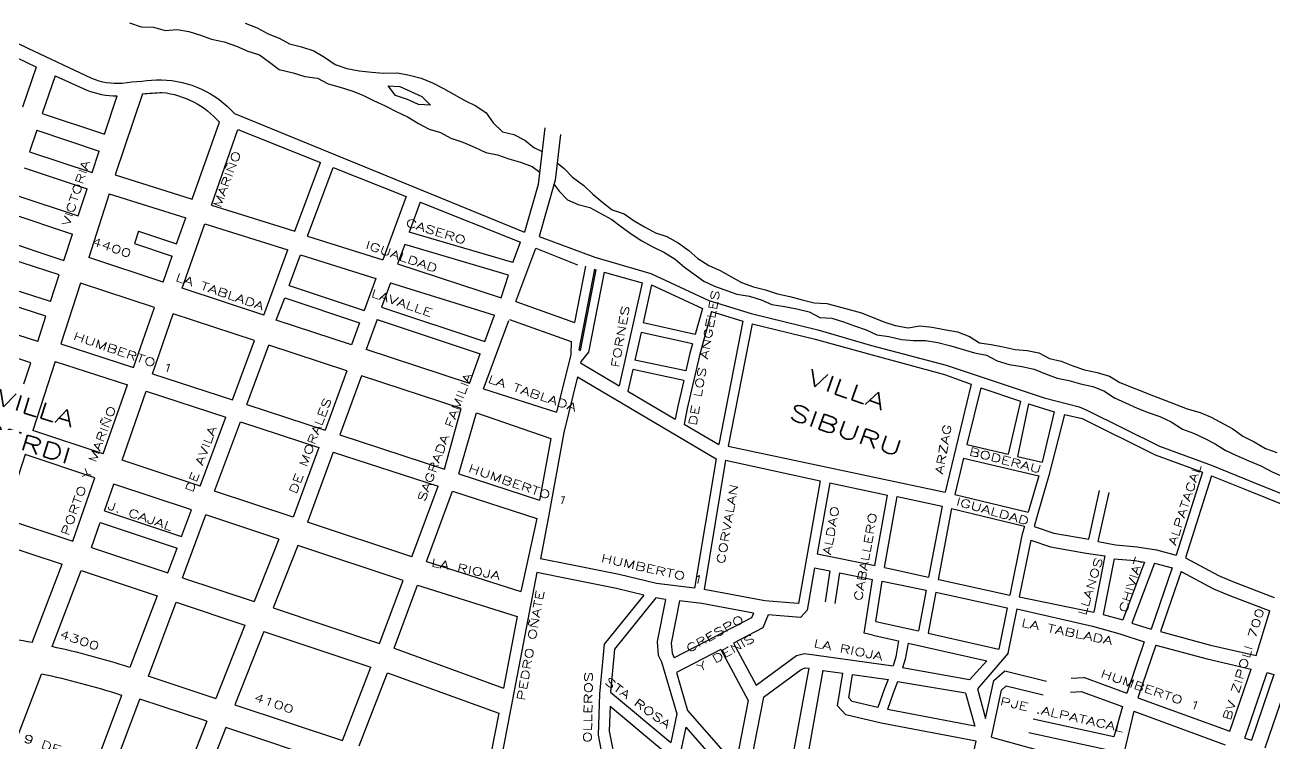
# Model space of a CAD drawing. Header units: millimetres. Extents: x 4374322 to 4409026, y 6503580 to 6534206.
# Drawn here: x 4382101 to 4383662, y 6526390 to 6527287 of the extents above; entities that cross this region are included whole.
import ezdxf

# ---------------------------------------------------------------- set-up
doc = ezdxf.new("R2010")
doc.units = ezdxf.units.MM
for name, color, linetype in [('LINEA CALLE', 252, 'Continuous'), ('NOMBRE BARRIO', 8, 'Continuous'), ('NOMBRE CALLE', 252, 'Continuous'), ('RIO', 252, 'Continuous')]:
    doc.layers.add(name, color=color, linetype=linetype)
doc.styles.add('ROMANS', font='romans')
doc.styles.add('S1', font='ROMANS')

msp = doc.modelspace()

# ---------------------------------------------------------------- linework, layer by layer
at = {"layer": 'LINEA CALLE', "transparency": 33554687}
for p, q in [((4381870.6, 6527372), (4382104.3, 6527258.4)), ((4382114.7, 6527234.7), (4382016.2, 6527282.6)), ((4382114.7, 6527234.7), (4382097.8, 6527184.9)), ((4382138.7, 6527223.8), (4382122.5, 6527176.7)), ((4382200.3, 6527150.9), (4382215.9, 6527198.8)), ((4382247.9, 6527201.5), (4382213.7, 6527100.1)), ((4382122.5, 6527176.7), (4382200.3, 6527150.9)), ((4382310, 6527069.8), (4382343.8, 6527166.1)), ((4382362.5, 6527176.7), (4382725.3, 6527028.3)), ((4382115.7, 6527155.8), (4382106.5, 6527128.9)), ((4382115.7, 6527155.8), (4382193.6, 6527129.7)), ((4382333.8, 6527062.3), (4382366.9, 6527156.9)), ((4382366.9, 6527156.9), (4382470.2, 6527115.6)), ((4382106.5, 6527128.9), (4382185, 6527103)), ((4382185, 6527103), (4382193.6, 6527129.7)), ((4382438.2, 6527029.5), (4382470.2, 6527115.6)), ((4382099.7, 6527109), (4382178.4, 6527082.5)), ((4382213.7, 6527100.1), (4382310, 6527069.8)), ((4382454, 6527023.4), (4382485.9, 6527109.4)), ((4382485.9, 6527109.4), (4382577.1, 6527073)), ((4382088.3, 6527075.2), (4382167.5, 6527048.9)), ((4382167.5, 6527048.9), (4382178.4, 6527082.5)), ((4382206.1, 6527076.4), (4382180.5, 6526996.8)), ((4382206.1, 6527076.4), (4382301.8, 6527046.3)), ((4382577.1, 6527073), (4382548, 6526993.9)), ((4382080.6, 6527052.7), (4382160.2, 6527026.1)), ((4382333.8, 6527062.3), (4382438.2, 6527029.5)), ((4382594.6, 6527066), (4382581, 6527028.5)), ((4382594.6, 6527066), (4382720, 6527016)), ((4382290.4, 6527013.7), (4382301.8, 6527046.3)), ((4382297.4, 6526958.3), (4382325.6, 6527038.8)), ((4382325.6, 6527038.8), (4382429.5, 6527006.2)), ((4382149.5, 6526993.2), (4382160.2, 6527026.1)), ((4382242.6, 6527029.7), (4382237.6, 6527014.1)), ((4382242.6, 6527029.7), (4382290.4, 6527013.7)), ((4382454, 6527023.4), (4382548, 6526993.9)), ((4382710.7, 6526990.4), (4382581, 6527028.5)), ((4382743.6, 6527023.1), (4382813, 6526997)), ((4382069.4, 6527019.6), (4382149.5, 6526993.2)), ((4382237.6, 6527014.1), (4382285, 6526998.3)), ((4382399.3, 6526924.7), (4382429.5, 6527006.2)), ((4382575.4, 6527013.1), (4382566.4, 6526988.7)), ((4382705.1, 6526974.8), (4382575.4, 6527013.1)), ((4382710.7, 6526990.4), (4382720, 6527016)), ((4382714.3, 6526941.9), (4382739.3, 6527008.6)), ((4382739.3, 6527008.6), (4382791.4, 6526987.7)), ((4382143.7, 6526975.3), (4382063.1, 6527001.1)), ((4382273.7, 6526966.1), (4382180.5, 6526996.8)), ((4382273.7, 6526966.1), (4382285, 6526998.3)), ((4382431.1, 6526961.8), (4382445.3, 6527000.1)), ((4382445.3, 6527000.1), (4382539.4, 6526970.5)), ((4382813, 6526997), (4382883.2, 6526976.8)), ((4382132.9, 6526941.7), (4382143.7, 6526975.3)), ((4382566.4, 6526988.7), (4382695.9, 6526946.5)), ((4382695.9, 6526946.5), (4382705.1, 6526974.8)), ((4382801.3, 6526985.9), (4382787.7, 6526915.6)), ((4382812.5, 6526982.1), (4382793, 6526881.2)), ((4382814.4, 6526981.5), (4382794.8, 6526880.3)), ((4382824.7, 6526978.6), (4382805.3, 6526878.5)), ((4382812.5, 6526982.1), (4382814.4, 6526981.5)), ((4382824.7, 6526978.6), (4382872.1, 6526965.3)), ((4382883.2, 6526976.8), (4382955.6, 6526942.8)), ((4382132.9, 6526941.7), (4382051.7, 6526967.5)), ((4382170.1, 6526964.6), (4382145.7, 6526888.8)), ((4382262.6, 6526934.2), (4382170.1, 6526964.6)), ((4382431.1, 6526961.8), (4382524.8, 6526930.6)), ((4382539.4, 6526970.5), (4382524.8, 6526930.6)), ((4382557.8, 6526965.3), (4382546.6, 6526934.8)), ((4382557.8, 6526965.3), (4382687.7, 6526924.5)), ((4382872.1, 6526965.3), (4382843.5, 6526836.3)), ((4382884, 6526962.6), (4382873.4, 6526915)), ((4382884, 6526962.6), (4382947.4, 6526933.2)), ((4382127, 6526923.4), (4382045.6, 6526949.5)), ((4382399.3, 6526924.7), (4382297.4, 6526958.3)), ((4382414.9, 6526918.4), (4382425.4, 6526946.5)), ((4382425.4, 6526946.5), (4382519.1, 6526915.2)), ((4382236.4, 6526859.2), (4382262.6, 6526934.2)), ((4382546.6, 6526934.8), (4382675.6, 6526891.7)), ((4382714.3, 6526941.9), (4382787.7, 6526915.6)), ((4382947.4, 6526933.2), (4382938.4, 6526900.7)), ((4382958.9, 6526929.1), (4382943.7, 6526874.2)), ((4382955.6, 6526942.8), (4383008.3, 6526926.9)), ((4382958.9, 6526929.1), (4382998.1, 6526917.3)), ((4382116.8, 6526891.8), (4382034.8, 6526917.8)), ((4382116.8, 6526891.8), (4382127, 6526923.4)), ((4382260.1, 6526851.5), (4382286.2, 6526926.4)), ((4382387.5, 6526893), (4382286.2, 6526926.4)), ((4382508.9, 6526887.4), (4382414.9, 6526918.4)), ((4382519.1, 6526915.2), (4382508.9, 6526887.4)), ((4382541, 6526919.4), (4382527.2, 6526881.9)), ((4382541, 6526919.4), (4382669.9, 6526876.4)), ((4382674, 6526832.5), (4382705.6, 6526917.8)), ((4382675.6, 6526891.7), (4382687.7, 6526924.5)), ((4382706.3, 6526919.2), (4382783.5, 6526891.6)), ((4382938.4, 6526900.7), (4382873.4, 6526915)), ((4382998.1, 6526917.3), (4382967.8, 6526762.9)), ((4383009.8, 6526914), (4382979.8, 6526761)), ((4383008.3, 6526926.9), (4383091.7, 6526906.2)), ((4383009.8, 6526914), (4383088.2, 6526894.5)), ((4382870.8, 6526903.2), (4382863.1, 6526868.6)), ((4382935.2, 6526889), (4382870.8, 6526903.2)), ((4383091.7, 6526906.2), (4383158.9, 6526886.8)), ((4382108.2, 6526865.2), (4382026.1, 6526892.2)), ((4382145.7, 6526888.8), (4382236.4, 6526859.2)), ((4382360, 6526818.8), (4382387.5, 6526893)), ((4382378.1, 6526812.9), (4382405.6, 6526887)), ((4382503.2, 6526854.9), (4382405.6, 6526887)), ((4382656.2, 6526839.4), (4382527.2, 6526881.9)), ((4382935.2, 6526889), (4382931.9, 6526877.2)), ((4383088.2, 6526894.5), (4383159.6, 6526874.9)), ((4383158.9, 6526886.8), (4383252, 6526862)), ((4382099.6, 6526838.8), (4382108.2, 6526865.2)), ((4382138.7, 6526866.9), (4382110.8, 6526780.4)), ((4382138.7, 6526866.9), (4382228.8, 6526837.5)), ((4382656.2, 6526839.4), (4382669.9, 6526876.4)), ((4382783.1, 6526875.7), (4382765.3, 6526803.5)), ((4382796, 6526867.3), (4382795.1, 6526864.9)), ((4382926.8, 6526855), (4382863.1, 6526868.6)), ((4382931.9, 6526877.2), (4382926.8, 6526855)), ((4382943.7, 6526874.2), (4382928.5, 6526808.1)), ((4383159.6, 6526874.9), (4383250, 6526850.4)), ((4382260.1, 6526851.5), (4382360, 6526818.8)), ((4382503.2, 6526854.9), (4382476, 6526780.9)), ((4382795.1, 6526864.9), (4382843.5, 6526836.3)), ((4382860.5, 6526856.7), (4382854.4, 6526829.6)), ((4382924.1, 6526843.1), (4382860.5, 6526856.7)), ((4383250, 6526850.4), (4383283.4, 6526838.2)), ((4383252, 6526862), (4383374.7, 6526821.4)), ((4382198.6, 6526751.2), (4382228.8, 6526837.5)), ((4382521.3, 6526848.9), (4382494.2, 6526775)), ((4382645.9, 6526807.8), (4382521.3, 6526848.9)), ((4382791.4, 6526847.6), (4382774.2, 6526777.9)), ((4382791.4, 6526847.6), (4382964.6, 6526745.1)), ((4382924.1, 6526843.1), (4382916.7, 6526810.7)), ((4383283.4, 6526838.2), (4383250.9, 6526703.4)), ((4383295.5, 6526833.8), (4383277.8, 6526762.9)), ((4383295.5, 6526833.8), (4383344.9, 6526817)), ((4382222.2, 6526743.3), (4382252.5, 6526829.8)), ((4382252.5, 6526829.8), (4382351.9, 6526797.3)), ((4382674, 6526832.5), (4382765.3, 6526803.5)), ((4382854.4, 6526829.6), (4382913.4, 6526794.8)), ((4383374.7, 6526821.4), (4383374.7, 6526821.4)), ((4383374.7, 6526821.4), (4383418.1, 6526809.9)), ((4382378.1, 6526812.9), (4382476, 6526780.9)), ((4382625.1, 6526732.3), (4382645.9, 6526807.8)), ((4382643.2, 6526726.3), (4382665, 6526802.7)), ((4382665, 6526802.7), (4382757.9, 6526770.5)), ((4382916.7, 6526810.7), (4382913.4, 6526794.8)), ((4382928.5, 6526808.1), (4382924.5, 6526788.5)), ((4383344.9, 6526817), (4383329.6, 6526751)), ((4383355.1, 6526813.7), (4383341.3, 6526747.9)), ((4383355.1, 6526813.7), (4383387.2, 6526803.8)), ((4383387.2, 6526803.8), (4383372.2, 6526740.8)), ((4383418.1, 6526809.9), (4383428, 6526806)), ((4383428, 6526806), (4383518.5, 6526760.7)), ((4382319.8, 6526710.8), (4382351.9, 6526797.3)), ((4382337.9, 6526704.7), (4382370.1, 6526791.3)), ((4382370.1, 6526791.3), (4382468.1, 6526759.3)), ((4382924.5, 6526788.5), (4382967.8, 6526762.9)), ((4383399.8, 6526800.5), (4383380.5, 6526724.2)), ((4383399.8, 6526800.5), (4383422, 6526795.6)), ((4383422, 6526795.6), (4383513.1, 6526749.9)), ((4382198.6, 6526751.2), (4382110.8, 6526780.4)), ((4382494.2, 6526775), (4382625.1, 6526732.3)), ((4382774.2, 6526777.9), (4382754.8, 6526670.5)), ((4382468.1, 6526759.3), (4382436, 6526672)), ((4382757.9, 6526770.5), (4382743.9, 6526693.3)), ((4382979.8, 6526761), (4383251, 6526703.4)), ((4383277.8, 6526762.9), (4383329.6, 6526751)), ((4383518.5, 6526760.7), (4383584.3, 6526736.6)), ((4382101.2, 6526750.4), (4382075.4, 6526670.4)), ((4382188.2, 6526721.4), (4382101.2, 6526750.4)), ((4382319.8, 6526710.8), (4382222.2, 6526743.3)), ((4382486.2, 6526753.4), (4382454.1, 6526666)), ((4382486.2, 6526753.4), (4382617.1, 6526710.7)), ((4382964.6, 6526745.1), (4382937.5, 6526583.3)), ((4382976.5, 6526743.2), (4382949.6, 6526581.8)), ((4382976.5, 6526743.2), (4383094.7, 6526717.6)), ((4383273.6, 6526745.7), (4383262.7, 6526700.5)), ((4383273.6, 6526745.7), (4383367.8, 6526724)), ((4383341.3, 6526747.9), (4383372.2, 6526740.8)), ((4383513.1, 6526749.9), (4383572.3, 6526728.2)), ((4382643.2, 6526726.3), (4382743.9, 6526693.3)), ((4383572.3, 6526728.2), (4383539.7, 6526624.6)), ((4383584.3, 6526736.6), (4383634.5, 6526716.3)), ((4382160.5, 6526642.1), (4382188.2, 6526721.4)), ((4382200.2, 6526680.1), (4382211.8, 6526713.5)), ((4382308.8, 6526681.2), (4382211.8, 6526713.5)), ((4382584.4, 6526622.6), (4382617.1, 6526710.7)), ((4383094.7, 6526717.6), (4383067.4, 6526564)), ((4383106.5, 6526715.1), (4383090.8, 6526626.5)), ((4383106.5, 6526715.1), (4383178.7, 6526699.8)), ((4383367.8, 6526724), (4383354.6, 6526678.4)), ((4383380.5, 6526724.2), (4383366.7, 6526676.6)), ((4383583.7, 6526723.9), (4383551.3, 6526621.1)), ((4383583.7, 6526723.9), (4383629.4, 6526705.5)), ((4383634.5, 6526716.3), (4383705, 6526687.7)), ((4382436, 6526672), (4382337.9, 6526704.7)), ((4382602.5, 6526616.6), (4382635.2, 6526704.8)), ((4382635.1, 6526704.6), (4382740.4, 6526670.3)), ((4383163.1, 6526611.5), (4383178.7, 6526699.8)), ((4383175, 6526609.1), (4383190.7, 6526697.8)), ((4383190.7, 6526697.8), (4383246.9, 6526685.9)), ((4383262.7, 6526700.5), (4383354.6, 6526678.4)), ((4383430.3, 6526644.6), (4383443.7, 6526705.4)), ((4383442, 6526641.6), (4383455.6, 6526702.8)), ((4383629.4, 6526705.5), (4383698, 6526677.6)), ((4382200.2, 6526680.1), (4382296.5, 6526648)), ((4382296.5, 6526648), (4382308.8, 6526681.2)), ((4383246.9, 6526685.9), (4383230.1, 6526597)), ((4383258.8, 6526683), (4383242, 6526594.3)), ((4383258.8, 6526683), (4383349.8, 6526661)), ((4382075.4, 6526670.4), (4382160.5, 6526642.1)), ((4382184.1, 6526634.2), (4382195, 6526665.5)), ((4382195, 6526665.5), (4382291.1, 6526633.5)), ((4382297.7, 6526596.3), (4382326.9, 6526675.2)), ((4382418.2, 6526644.8), (4382326.9, 6526675.2)), ((4382584.4, 6526622.6), (4382454.1, 6526666)), ((4382740.4, 6526670.3), (4382720.6, 6526579.4)), ((4382754.8, 6526670.5), (4382745.1, 6526620.1)), ((4383366.7, 6526676.6), (4383362.2, 6526660.4)), ((4383346.6, 6526649.4), (4383331.5, 6526574.5)), ((4383349.8, 6526661), (4383346.6, 6526649.4)), ((4383362.2, 6526660.4), (4383386.6, 6526652.2)), ((4383386.6, 6526652.2), (4383430.3, 6526644.6)), ((4382061.5, 6526641.8), (4382147.4, 6526613.2)), ((4382184.1, 6526634.2), (4382279.6, 6526602.4)), ((4382279.6, 6526602.4), (4382291.1, 6526633.5)), ((4382418.2, 6526644.8), (4382387.3, 6526566.5)), ((4382441.9, 6526636.9), (4382411, 6526558.6)), ((4382573.4, 6526593.1), (4382441.9, 6526636.9)), ((4383357.7, 6526643.2), (4383343.5, 6526572.6)), ((4383357.7, 6526643.2), (4383382.3, 6526635)), ((4383382.3, 6526635), (4383427.1, 6526627.1)), ((4383442, 6526641.6), (4383463.5, 6526637.7)), ((4383463.5, 6526637.7), (4383490.6, 6526635.2)), ((4383490.6, 6526635.2), (4383514.9, 6526631.2)), ((4383514.9, 6526631.2), (4383539.7, 6526624.6)), ((4382602.5, 6526616.6), (4382720.6, 6526579.4)), ((4382783, 6526612.6), (4382745.1, 6526620.1)), ((4383090.8, 6526626.5), (4383163.2, 6526611.9)), ((4383427.1, 6526627.1), (4383450.4, 6526623.6)), ((4383450.4, 6526623.6), (4383436.6, 6526553.4)), ((4383462.1, 6526620.2), (4383448.4, 6526550.3)), ((4383461.9, 6526620.2), (4383487.8, 6526617.8)), ((4383499.8, 6526615.8), (4383472.8, 6526543.6)), ((4383487.8, 6526617.8), (4383499.8, 6526615.8)), ((4383551.3, 6526621.1), (4383592.5, 6526599)), ((4382109.9, 6526515.3), (4382147.4, 6526613.2)), ((4382134.7, 6526510.3), (4382171, 6526605.3)), ((4382171, 6526605.3), (4382266.2, 6526573.6)), ((4382740.5, 6526602.9), (4382688, 6526329.7)), ((4382779.6, 6526595.2), (4382740.5, 6526602.9)), ((4382843.6, 6526600.5), (4382783, 6526612.6)), ((4382890, 6526589), (4382843.6, 6526600.5)), ((4383087.6, 6526608.9), (4383078.3, 6526555.9)), ((4383087.6, 6526608.9), (4383106.7, 6526605.1)), ((4383106.7, 6526605.1), (4383101, 6526566.1)), ((4383118.8, 6526602.6), (4383113, 6526564.3)), ((4383118.8, 6526602.6), (4383160, 6526594.3)), ((4383175, 6526609.1), (4383183.1, 6526607.5)), ((4383183.1, 6526607.5), (4383230.1, 6526597)), ((4383512.3, 6526614.5), (4383484.3, 6526539.7)), ((4383534.4, 6526608.6), (4383508.1, 6526532.1)), ((4383512.3, 6526614.5), (4383534.4, 6526608.6)), ((4383545.8, 6526604.4), (4383519.9, 6526529)), ((4383545.8, 6526604.4), (4383586, 6526582.7)), ((4382297.7, 6526596.3), (4382387.3, 6526566.5)), ((4382544.1, 6526514.2), (4382573.4, 6526593.1)), ((4382562.2, 6526508.2), (4382591.5, 6526587)), ((4382591.5, 6526587), (4382716.1, 6526547.8)), ((4382840.1, 6526583), (4382779.6, 6526595.2)), ((4382937.5, 6526583.3), (4382890, 6526589)), ((4383149.7, 6526527), (4383160, 6526594.3)), ((4383164.3, 6526541.9), (4383172.1, 6526592)), ((4383172.1, 6526592), (4383227.1, 6526580.8)), ((4383242, 6526594.3), (4383243.1, 6526594.1)), ((4383243.1, 6526594.1), (4383331.5, 6526574.5)), ((4383592.5, 6526599), (4383611.2, 6526591.2)), ((4383611.2, 6526591.2), (4383661.9, 6526571.8)), ((4382266.2, 6526573.6), (4382231.8, 6526484.2)), ((4382874.1, 6526574.5), (4382824.8, 6526513.2)), ((4382889.4, 6526571.1), (4382837.7, 6526506.9)), ((4382874.1, 6526574.5), (4382840.1, 6526583)), ((4382901.3, 6526569.4), (4382889.4, 6526571.1)), ((4382901.3, 6526569.4), (4382891, 6526516.7)), ((4383025.5, 6526567.6), (4382949.5, 6526581.8)), ((4383227.1, 6526580.8), (4383217.6, 6526530)), ((4383239, 6526578.4), (4383229.5, 6526527.2)), ((4383239, 6526578.4), (4383328.3, 6526558.6)), ((4383343.5, 6526572.6), (4383436.6, 6526553.4)), ((4383586, 6526582.7), (4383605.4, 6526574.6)), ((4383605.4, 6526574.6), (4383656.7, 6526555)), ((4382255.2, 6526473.5), (4382289.9, 6526565.7)), ((4382289.9, 6526565.7), (4382375.7, 6526537.1)), ((4382411, 6526558.6), (4382544.1, 6526514.2)), ((4382919, 6526567.7), (4382908.6, 6526514.5)), ((4382946.7, 6526564.2), (4382919, 6526567.7)), ((4383011.1, 6526552.2), (4382946.7, 6526564.2)), ((4383066.5, 6526564), (4383025.5, 6526567.6)), ((4383067.4, 6526564), (4383066.5, 6526564)), ((4383078.3, 6526555.9), (4383070, 6526546.7)), ((4383328.3, 6526558.6), (4383318, 6526507.3)), ((4383340.5, 6526557.4), (4383329.3, 6526501.9)), ((4383340.5, 6526557.4), (4383434.9, 6526535.7)), ((4383639.3, 6526499.2), (4383656.7, 6526555)), ((4382716.1, 6526547.8), (4382698.9, 6526458.5)), ((4383008.6, 6526546.3), (4382912.2, 6526496.3)), ((4383011.1, 6526552.2), (4383008.6, 6526546.3)), ((4383029.8, 6526550.2), (4383022.8, 6526533.6)), ((4383070, 6526546.7), (4383029.8, 6526550.2)), ((4383164.3, 6526541.9), (4383217.6, 6526530)), ((4383448.4, 6526550.3), (4383472.8, 6526543.6)), ((4383484.3, 6526539.7), (4383508.1, 6526532.1)), ((4382375.7, 6526537.1), (4382339.5, 6526445.6)), ((4382399.4, 6526529.3), (4382363.2, 6526437.7)), ((4382399.4, 6526529.3), (4382533.2, 6526484.7)), ((4383022.8, 6526533.6), (4382986.3, 6526514.7)), ((4383160.3, 6526524.6), (4383149.7, 6526527)), ((4383160.3, 6526524.6), (4383192.6, 6526517.4)), ((4383229.5, 6526527.2), (4383318, 6526507.3)), ((4383434.9, 6526535.7), (4383469, 6526526.2)), ((4383469, 6526526.2), (4383499.6, 6526516.4)), ((4383519.9, 6526529), (4383582.4, 6526512.2)), ((4382562.2, 6526508.2), (4382698.9, 6526458.5)), ((4382824.8, 6526513.2), (4382818.9, 6526451.1)), ((4382837.7, 6526506.9), (4382832.8, 6526453.3)), ((4382890.9, 6526516.2), (4382892.2, 6526499.7)), ((4382908.6, 6526514.4), (4382909.6, 6526501.9)), ((4382970.5, 6526506.5), (4382915.1, 6526477.8)), ((4382970.5, 6526506.5), (4383004.8, 6526442.9)), ((4382986.3, 6526514.7), (4383014.7, 6526462)), ((4383192.6, 6526517.4), (4383189, 6526497.4)), ((4383204.5, 6526514.7), (4383200.9, 6526494.6)), ((4383204.5, 6526514.7), (4383303.1, 6526492.5)), ((4383499.6, 6526516.4), (4383477.8, 6526452.2)), ((4383514.2, 6526512.2), (4383491.8, 6526446.4)), ((4383514.2, 6526512.2), (4383578.1, 6526495)), ((4383582.4, 6526512.2), (4383639.3, 6526499.2)), ((4382892.2, 6526499.7), (4382896.3, 6526491.1)), ((4382896.3, 6526491.1), (4382915.4, 6526426.3)), ((4382909.6, 6526501.9), (4382912.2, 6526496.3)), ((4383014.7, 6526462), (4383065.2, 6526499.1)), ((4383065.2, 6526499.1), (4383075.2, 6526501.7)), ((4383075.2, 6526501.7), (4383185.8, 6526486.1)), ((4383189, 6526497.4), (4383185.8, 6526486.1)), ((4383200.9, 6526494.6), (4383197.7, 6526483.6)), ((4383303.1, 6526492.5), (4383281.1, 6526468.8)), ((4383329.5, 6526502.1), (4383291.1, 6526457.4)), ((4383578.1, 6526495), (4383633.3, 6526482.3)), ((4382087.3, 6526386.7), (4382121.5, 6526476)), ((4382497.7, 6526393.1), (4382533.2, 6526484.7)), ((4382518.6, 6526386.2), (4382554, 6526477.7)), ((4382554, 6526477.7), (4382692.9, 6526427.2)), ((4382915.1, 6526477.8), (4382929, 6526430.6)), ((4383023.8, 6526447), (4383070.9, 6526481.8)), ((4383080.3, 6526483.2), (4383058.3, 6526363.2)), ((4383070.9, 6526481.8), (4383075.9, 6526483.8)), ((4383075.9, 6526483.8), (4383080.3, 6526483.2)), ((4383098.1, 6526480.7), (4383076.8, 6526361)), ((4383098, 6526480.4), (4383123, 6526477.1)), ((4383116.3, 6526436.2), (4383123, 6526477.1)), ((4383130.3, 6526446.4), (4383135, 6526475.4)), ((4383135, 6526475.4), (4383179.5, 6526469.1)), ((4383281.3, 6526468.8), (4383197.7, 6526483.6)), ((4383311.5, 6526468), (4383325.2, 6526479.9)), ((4383325.2, 6526479.9), (4383377.3, 6526467.3)), ((4383606.7, 6526404.5), (4383633.3, 6526482.3)), ((4383625.2, 6526395.8), (4383653.4, 6526478.1)), ((4383661.7, 6526475.5), (4383633.6, 6526393.2)), ((4383653.4, 6526478.1), (4383661.7, 6526475.5)), ((4382254.4, 6526473.8), (4382339.5, 6526445.6)), ((4383179.5, 6526469.1), (4383174.6, 6526456.6)), ((4383191.4, 6526466.1), (4383185.9, 6526452.3)), ((4383276.2, 6526452.1), (4383191.4, 6526466.1)), ((4383301.4, 6526420.6), (4383311.5, 6526468)), ((4383321.2, 6526456), (4383327.1, 6526461.2)), ((4383327.1, 6526461.2), (4383373.1, 6526450.1)), ((4383408.3, 6526470.7), (4383424, 6526471.8)), ((4383423.8, 6526471.9), (4383477.8, 6526452.3)), ((4383679, 6526467.2), (4383650.4, 6526383.5)), ((4382185.5, 6526352.7), (4382221.9, 6526449.4)), ((4382206.9, 6526345.2), (4382244.4, 6526444.8)), ((4382328.2, 6526416.9), (4382244.4, 6526444.8)), ((4382818.9, 6526451.1), (4382817.2, 6526399.6)), ((4382832.8, 6526453.3), (4382907.8, 6526390.5)), ((4383023.8, 6526447), (4383007.5, 6526364.2)), ((4383134.7, 6526441.5), (4383130.3, 6526446.4)), ((4383174.6, 6526456.6), (4383166.5, 6526434)), ((4383185.9, 6526452.3), (4383178.6, 6526431.7)), ((4383276.2, 6526452.1), (4383287.7, 6526410.7)), ((4383291.1, 6526457.4), (4383301.4, 6526420.6)), ((4383308.8, 6526397.1), (4383321.2, 6526456)), ((4383407.5, 6526453.3), (4383420.7, 6526454.2)), ((4383420.7, 6526454.2), (4383472.3, 6526435.4)), ((4383491.8, 6526446.4), (4383606.7, 6526404.5)), ((4382363.2, 6526437.7), (4382497.7, 6526393.1)), ((4382832.1, 6526436), (4382831.1, 6526404.7)), ((4382832.1, 6526436), (4382904.7, 6526375.2)), ((4382929, 6526430.6), (4382976.2, 6526376.4)), ((4383004.8, 6526442.9), (4382989.7, 6526366)), ((4383126.5, 6526425.2), (4383116.3, 6526436.2)), ((4383166.5, 6526434), (4383134.7, 6526441.5)), ((4383287.7, 6526410.7), (4383178.6, 6526431.7)), ((4383472.3, 6526435.4), (4383461.5, 6526397.4)), ((4383486.4, 6526429.5), (4383474.6, 6526378.8)), ((4383486.4, 6526429.5), (4383600.8, 6526387.7)), ((4382328.2, 6526416.9), (4382288.7, 6526316.9)), ((4382692.9, 6526427.2), (4382675, 6526334.3)), ((4382915.4, 6526426.3), (4382907.8, 6526390.5)), ((4383170.8, 6526414.7), (4383126.5, 6526425.2)), ((4383289.5, 6526391.9), (4383170.8, 6526414.7)), ((4383461.5, 6526397.4), (4383360.7, 6526419.8)), ((4382351.9, 6526409), (4382312.3, 6526308.8)), ((4382486.6, 6526364.2), (4382351.9, 6526409)), ((4382817.2, 6526399.6), (4382822.2, 6526373.2)), ((4382831.1, 6526404.7), (4382835.5, 6526381.5)), ((4382926.8, 6526409.8), (4382913, 6526345)), ((4382926.8, 6526409.8), (4382967.2, 6526363.5)), ((4383308.8, 6526397.1), (4383364.5, 6526381.6)), ((4383456.6, 6526380.3), (4383355.5, 6526402.7)), ((4383280.1, 6526350.1), (4383289.5, 6526391.9)), ((4383625.2, 6526395.8), (4383633.6, 6526393.2))]:
    msp.add_line(p, q, dxfattribs=at)
for points in [[(4382104.3, 6527258.4), (4382183.9, 6527220.8, 0.111717), (4382222.3, 6527214.9, -0.01746), (4382271.5, 6527219, -0.2068), (4382362.5, 6527176.7)], [(4382138.7, 6527223.8), (4382178.1, 6527206.1, 0.093509), (4382215.9, 6527198.8, 0.093509)], [(4382247.9, 6527201.5, -0.008902), (4382272.4, 6527203.1, -0.187514), (4382343.8, 6527166.1)]]:
    msp.add_lwpolyline(points, format="xyb", dxfattribs=at)
for points in [[(4382750.5, 6527158.9), (4382742.3, 6527088.1), (4382725.3, 6527028.3)], [(4382770, 6527150.4), (4382763.6, 6527093.3), (4382743.6, 6527023.1)], [(4382783.5, 6526891.6), (4382783.1, 6526875.7)], [(4382793, 6526881.2), (4382794.8, 6526880.3)], [(4382805.3, 6526878.5), (4382796, 6526867.3)]]:
    msp.add_lwpolyline(points, dxfattribs=at)
for centre, radius, start, end in [((4381922.1, 6525523.5), 1009.4, 79.2797, 84.5328), ((4381922.1, 6525523.5), 1009.4, 72.1352, 77.846), ((4381922, 6525522.6), 974, 72.0673, 78.1758)]:
    msp.add_arc(centre, radius, start, end, dxfattribs=at)
at = {"layer": 'RIO', "transparency": 33554687}
for p, q in [((4382231.5, 6527290), (4382246, 6527285)), ((4382376.1, 6527289.6), (4382391.1, 6527284.1)), ((4382246, 6527285), (4382261.3, 6527284.6)), ((4382261.3, 6527284.6), (4382276.2, 6527280.6)), ((4382276.2, 6527280.6), (4382290.9, 6527281.7)), ((4382290.9, 6527281.7), (4382305.8, 6527279.2)), ((4382305.8, 6527279.2), (4382320.2, 6527274.7)), ((4382320.2, 6527274.7), (4382334.1, 6527269.6)), ((4382391.1, 6527284.1), (4382404.6, 6527276.5)), ((4382404.6, 6527276.5), (4382418.6, 6527270.9)), ((4382418.6, 6527270.9), (4382431.6, 6527263.8)), ((4382334.1, 6527269.6), (4382350, 6527266.2)), ((4382350, 6527266.2), (4382365, 6527261.1)), ((4382365, 6527261.1), (4382379.5, 6527254.6)), ((4382431.6, 6527263.8), (4382446.5, 6527260.3)), ((4382446.5, 6527260.3), (4382461.9, 6527255.3)), ((4382461.9, 6527255.3), (4382475, 6527247.1)), ((4382379.5, 6527254.6), (4382393.9, 6527250)), ((4382393.9, 6527250), (4382406.5, 6527240.9)), ((4382406.5, 6527240.9), (4382418.6, 6527231.6)), ((4382475, 6527247.1), (4382488.6, 6527238)), ((4382418.6, 6527231.6), (4382436, 6527227.7)), ((4382436, 6527227.7), (4382450.5, 6527223.2)), ((4382488.6, 6527238), (4382503, 6527232.9)), ((4382503, 6527232.9), (4382518.4, 6527230)), ((4382518.4, 6527230), (4382534.2, 6527228.6)), ((4382534.2, 6527228.6), (4382549, 6527227.1)), ((4382549, 6527227.1), (4382566.3, 6527227.8)), ((4382566.3, 6527227.8), (4382581.2, 6527224.8)), ((4382581.2, 6527224.8), (4382596.1, 6527220.8)), ((4382450.5, 6527223.2), (4382466.3, 6527220.8)), ((4382466.3, 6527220.8), (4382479.9, 6527213.7)), ((4382479.9, 6527213.7), (4382494.8, 6527209.7)), ((4382494.8, 6527209.7), (4382509.2, 6527205.2)), ((4382554.7, 6527211.5), (4382569.5, 6527210.6)), ((4382563.9, 6527199.2), (4382554.7, 6527211.5)), ((4382569.5, 6527210.6), (4382583, 6527204.5)), ((4382596.1, 6527220.8), (4382610.1, 6527215.3)), ((4382610.1, 6527215.3), (4382624.1, 6527208.2)), ((4382509.2, 6527205.2), (4382523.2, 6527199.6)), ((4382523.2, 6527199.6), (4382536.6, 6527193)), ((4382536.6, 6527193), (4382551.2, 6527186.4)), ((4382578.8, 6527194.1), (4382563.9, 6527199.2)), ((4382592.8, 6527188.1), (4382578.8, 6527194.1)), ((4382583, 6527204.5), (4382597, 6527197.9)), ((4382597, 6527197.9), (4382607.6, 6527187.1)), ((4382624.1, 6527208.2), (4382637.1, 6527200.5)), ((4382637.1, 6527200.5), (4382650.6, 6527192.9)), ((4382650.6, 6527192.9), (4382664.1, 6527186.3)), ((4382551.2, 6527186.4), (4382564.7, 6527179.3)), ((4382564.7, 6527179.3), (4382579.7, 6527172.3)), ((4382607.6, 6527187.1), (4382592.8, 6527188.1)), ((4382664.1, 6527186.3), (4382677.2, 6527177.6)), ((4382677.2, 6527177.6), (4382685.8, 6527165.2)), ((4382579.7, 6527172.3), (4382592.8, 6527164.1)), ((4382592.8, 6527164.1), (4382605.8, 6527157)), ((4382685.8, 6527165.2), (4382697.5, 6527154)), ((4382605.8, 6527157), (4382620.2, 6527152.9)), ((4382620.2, 6527152.9), (4382633.2, 6527145.8)), ((4382697.5, 6527154), (4382711.9, 6527150.5)), ((4382711.9, 6527150.5), (4382725.4, 6527143.3)), ((4382633.2, 6527145.8), (4382648.1, 6527140.8)), ((4382648.1, 6527140.8), (4382662.6, 6527134.7)), ((4382662.6, 6527134.7), (4382676.6, 6527128.2)), ((4382725.4, 6527143.3), (4382736.9, 6527134.1)), ((4382736.9, 6527134.1), (4382747.1, 6527129.2)), ((4382676.6, 6527128.2), (4382691.5, 6527125.2)), ((4382691.5, 6527125.2), (4382705.4, 6527120.1)), ((4382705.4, 6527120.1), (4382720.3, 6527116.1)), ((4382720.3, 6527116.1), (4382734.8, 6527110.6)), ((4382766.1, 6527115.3), (4382774.6, 6527108.1)), ((4382734.8, 6527110.6), (4382744.1, 6527103.4)), ((4382774.6, 6527108.1), (4382785.2, 6527097.3)), ((4382762.1, 6527088.2), (4382768.6, 6527079.8)), ((4382785.2, 6527097.3), (4382799.4, 6527086.6)), ((4382799.4, 6527086.6), (4382810.5, 6527075.8)), ((4382768.6, 6527079.8), (4382778.7, 6527069)), ((4382778.7, 6527069), (4382792.2, 6527062.9)), ((4382810.5, 6527075.8), (4382823.1, 6527065.6)), ((4382792.2, 6527062.9), (4382806.6, 6527059.4)), ((4382806.6, 6527059.4), (4382820.6, 6527051.8)), ((4382823.1, 6527065.6), (4382834.7, 6527056.4)), ((4382834.7, 6527056.4), (4382849.6, 6527051.4)), ((4382820.6, 6527051.8), (4382834.1, 6527044.1)), ((4382834.1, 6527044.1), (4382846.2, 6527034.9)), ((4382849.6, 6527051.4), (4382862.2, 6527042.7)), ((4382862.2, 6527042.7), (4382875.2, 6527035.1)), ((4382846.2, 6527034.9), (4382858.3, 6527026.2)), ((4382858.3, 6527026.2), (4382871.8, 6527017.6)), ((4382875.2, 6527035.1), (4382888.7, 6527027.4)), ((4382888.7, 6527027.4), (4382903.2, 6527022.9)), ((4382903.2, 6527022.9), (4382917.2, 6527015.3)), ((4382871.8, 6527017.6), (4382884.8, 6527010.5)), ((4382884.8, 6527010.5), (4382899.4, 6527003.4)), ((4382917.2, 6527015.3), (4382930.3, 6527005.6)), ((4382930.3, 6527005.6), (4382941.9, 6526995.4)), ((4382899.4, 6527003.4), (4382913.4, 6526994.8)), ((4382913.4, 6526994.8), (4382925, 6526984.5)), ((4382941.9, 6526995.4), (4382955.5, 6526986.7)), ((4382925, 6526984.5), (4382949.1, 6526967.1)), ((4382955.5, 6526986.7), (4382969.5, 6526980.7)), ((4382969.5, 6526980.7), (4382996.5, 6526965.4)), ((4382949.1, 6526967.1), (4382962.6, 6526961)), ((4382962.6, 6526961), (4382990.5, 6526950.9)), ((4382996.5, 6526965.4), (4383011.5, 6526959.9)), ((4383011.5, 6526959.9), (4383026.4, 6526956.4)), ((4382990.5, 6526950.9), (4383006.4, 6526948.5)), ((4383006.4, 6526948.5), (4383020.8, 6526944)), ((4383020.8, 6526944), (4383034.3, 6526937.9)), ((4383026.4, 6526956.4), (4383041.4, 6526951.4)), ((4383041.4, 6526951.4), (4383056.8, 6526947.9)), ((4383056.8, 6526947.9), (4383072.2, 6526944)), ((4383072.2, 6526944), (4383087.1, 6526940)), ((4383034.3, 6526937.9), (4383050.1, 6526935.4)), ((4383050.1, 6526935.4), (4383065.5, 6526932.5)), ((4383065.5, 6526932.5), (4383080.9, 6526929)), ((4383080.9, 6526929), (4383094.4, 6526921.9)), ((4383087.1, 6526940), (4383102.9, 6526939.1)), ((4383102.9, 6526939.1), (4383117.3, 6526935.5)), ((4383117.3, 6526935.5), (4383146.1, 6526927.5)), ((4383146.1, 6526927.5), (4383174, 6526916.4)), ((4383094.4, 6526921.9), (4383109.2, 6526920.9)), ((4383109.2, 6526920.9), (4383123.7, 6526916.4)), ((4383123.7, 6526916.4), (4383137.6, 6526911.4)), ((4383174, 6526916.4), (4383188.5, 6526911.8)), ((4383188.5, 6526911.8), (4383204.4, 6526908.9)), ((4383137.6, 6526911.4), (4383152, 6526906.3)), ((4383152, 6526906.3), (4383165.5, 6526900.2)), ((4383165.5, 6526900.2), (4383180.4, 6526897.8)), ((4383180.4, 6526897.8), (4383196.3, 6526894.3)), ((4383204.4, 6526908.9), (4383219, 6526911.5)), ((4383219, 6526911.5), (4383234.4, 6526909.6)), ((4383234.4, 6526909.6), (4383249.7, 6526906.6)), ((4383249.7, 6526906.6), (4383266.1, 6526903.7)), ((4383266.1, 6526903.7), (4383281.1, 6526898.2)), ((4383281.1, 6526898.2), (4383293.7, 6526890)), ((4383196.3, 6526894.3), (4383211.1, 6526892.9)), ((4383211.1, 6526892.9), (4383226.4, 6526893)), ((4383226.4, 6526893), (4383241.7, 6526890.5)), ((4383241.7, 6526890.5), (4383257.7, 6526886.5)), ((4383257.7, 6526886.5), (4383287.5, 6526877.5)), ((4383293.7, 6526890), (4383308.5, 6526888)), ((4383308.5, 6526888), (4383323.4, 6526885.1)), ((4383323.4, 6526885.1), (4383338.3, 6526881.6)), ((4383338.3, 6526881.6), (4383353.1, 6526880.6)), ((4383353.1, 6526880.6), (4383367.9, 6526877.7)), ((4383287.5, 6526877.5), (4383302.4, 6526874.5)), ((4383302.4, 6526874.5), (4383315.9, 6526867.4)), ((4383315.9, 6526867.4), (4383330.9, 6526862.9)), ((4383367.9, 6526877.7), (4383381.4, 6526870.5)), ((4383381.4, 6526870.5), (4383395.8, 6526867)), ((4383395.8, 6526867), (4383410.3, 6526861.5)), ((4383330.9, 6526862.9), (4383346.7, 6526860.5)), ((4383346.7, 6526860.5), (4383362.1, 6526857)), ((4383362.1, 6526857), (4383376.1, 6526851.5)), ((4383376.1, 6526851.5), (4383390.6, 6526845.9)), ((4383410.3, 6526861.5), (4383424.8, 6526856.4)), ((4383424.8, 6526856.4), (4383440.7, 6526853)), ((4383440.7, 6526853), (4383456.1, 6526848.5)), ((4383390.6, 6526845.9), (4383405.4, 6526842.9)), ((4383405.4, 6526842.9), (4383419.8, 6526838.9)), ((4383419.8, 6526838.9), (4383435.3, 6526835.4)), ((4383435.3, 6526835.4), (4383449.2, 6526829.9)), ((4383456.1, 6526848.5), (4383469.2, 6526840.4)), ((4383469.2, 6526840.4), (4383511, 6526823.7)), ((4383449.2, 6526829.9), (4383462.3, 6526821.2)), ((4383462.3, 6526821.2), (4383476.3, 6526815.1)), ((4383511, 6526823.7), (4383525.5, 6526818.6)), ((4383525.5, 6526818.6), (4383553.4, 6526807.5)), ((4383476.3, 6526815.1), (4383490.8, 6526808.6)), ((4383490.8, 6526808.6), (4383504.7, 6526803)), ((4383504.7, 6526803), (4383519.2, 6526798)), ((4383553.4, 6526807.5), (4383569.4, 6526803)), ((4383569.4, 6526803), (4383583.3, 6526797)), ((4383519.2, 6526798), (4383533.2, 6526791.4)), ((4383533.2, 6526791.4), (4383547.3, 6526782.3)), ((4383583.3, 6526797), (4383610.4, 6526782.7)), ((4383547.3, 6526782.3), (4383561.2, 6526777.2)), ((4383561.2, 6526777.2), (4383574.7, 6526771.1)), ((4383610.4, 6526782.7), (4383622.9, 6526773.5)), ((4383622.9, 6526773.5), (4383637, 6526766.4)), ((4383574.7, 6526771.1), (4383588.2, 6526764)), ((4383588.2, 6526764), (4383600.7, 6526755.8)), ((4383600.7, 6526755.8), (4383614.2, 6526749.7)), ((4383637, 6526766.4), (4383651, 6526757.8)), ((4383651, 6526757.8), (4383665.5, 6526752.8)), ((4383614.2, 6526749.7), (4383630.3, 6526742.7)), ((4383630.3, 6526742.7), (4383645.3, 6526736.2)), ((4383645.3, 6526736.2), (4383659.3, 6526728.6)), ((4383659.3, 6526728.6), (4383673.8, 6526722.5))]:
    msp.add_line(p, q, dxfattribs=at)

# ---------------------------------------------------------------- texts
at = {"layer": 'NOMBRE BARRIO', "linetype": 'Continuous', "transparency": 33554687, "style": 'S1', "width": 1.5}
for s, rotation, p in [('VILLA ', 340.7307, (4383077, 6526838.7)), ('VILLA', 342.8973, (4382063.1, 6526813.6)), ('SIBURU', 340.7307, (4383054, 6526795.7)), ('ALBERDI', 342.8973, (4382001.1, 6526785.6))]:
    msp.add_text(s, height=20, rotation=rotation, dxfattribs=at).set_placement(p)
at = {"layer": 'NOMBRE CALLE', "linetype": 'Continuous', "transparency": 33554687, "style": 'S1', "width": 1.5}
for s, rotation, p in [('VICTORIA', 72.2728, (4382156.3, 6527035.4)), ('MARIÑO', 69.575, (4382345.1, 6527058.2)), ('CASERO', 342.5319, (4382575.8, 6527036.3)), ('4400', 341, (4382183, 6527013)), ('IGUALDAD', 341, (4382525.5, 6527008.4)), ('LA TABLADA', 341, (4382288.2, 6526968.2)), ('LAVALLE', 341, (4382532.6, 6526948.2)), ('DE LOS ANGELES', 80.1451, (4382939.8, 6526785.9)), ('FORNES', 80.1451, (4382843.1, 6526858.3)), ('HUMBERTO 1', 341, (4382160.5, 6526894.5)), ('SAGRADA FAMILIA', 69.575, (4382600.5, 6526690.7)), ('LA TABLADA', 341.4843, (4382678.5, 6526840.7)), ('DE MORALES', 69.575, (4382439.9, 6526700.3)), ('PORTO Y MARIÑO', 69.575, (4382155, 6526648)), ('DE AVILA', 69.575, (4382310.2, 6526702.2)), ('ARZAG', 80.1451, (4383248, 6526725.1)), ('BODERAU', 345.3936, (4383279.8, 6526750)), ('HUMBERTO 1', 341.0576, (4382653.9, 6526729.2)), ('ALPATACAL', 72.1736, (4383538.8, 6526635.9)), ('CORVALAN', 80.1451, (4382974.9, 6526612.9)), ('IGUALDAD', 344.2661, (4383263.6, 6526687.4)), ('J. CAJAL', 341, (4382203.2, 6526682.5)), ('ALDAO', 80.1451, (4383107.8, 6526624.2)), ('CABALLERO', 80.1451, (4383146.5, 6526566.7)), ('LA RIOJA', 348.7119, (4382607.9, 6526610.8)), ('HUMBERTO 1', 347.3501, (4382819.9, 6526616.6)), ('LLANOS', 73, (4383426.3, 6526548.4)), ('CHIVIAT', 73, (4383477.4, 6526552)), ('PEDRO OÑATE', 79.8694, (4382725.3, 6526442.1)), ('BV ZIPOLI 700', 73, (4383607, 6526417)), ('LA TABLADA', 348.3917, (4383345.5, 6526535.6)), ('4300', 341, (4382143, 6526522)), ('LA RIOJA', 348.7119, (4383086, 6526510)), ('OLLEROS', 88.9437, (4382808.7, 6526390)), ('HUMBERTO 1', 341, (4383444.1, 6526472.7)), ('4100', 341, (4382386, 6526443)), ('PJE .ALPATACAL', 347.4895, (4383318.6, 6526437.5)), ('9 DE JULIO', 341, (4382098, 6526391.7))]:
    msp.add_text(s, height=10, rotation=rotation, dxfattribs=at).set_placement(p)
at = {"layer": 'NOMBRE CALLE', "transparency": 33554687, "style": 'ROMANS', "width": 1.5}
for s, rotation, p in [('CRESPO ', 29.3841, (4382930.8, 6526502.4)), ('Y DENIS', 29.3841, (4382944.3, 6526478.4)), ('STA ROSA', 323.9805, (4382824.5, 6526464.5))]:
    msp.add_text(s, height=10, rotation=rotation, dxfattribs=at).set_placement(p)

doc.saveas('drawing.dxf')
